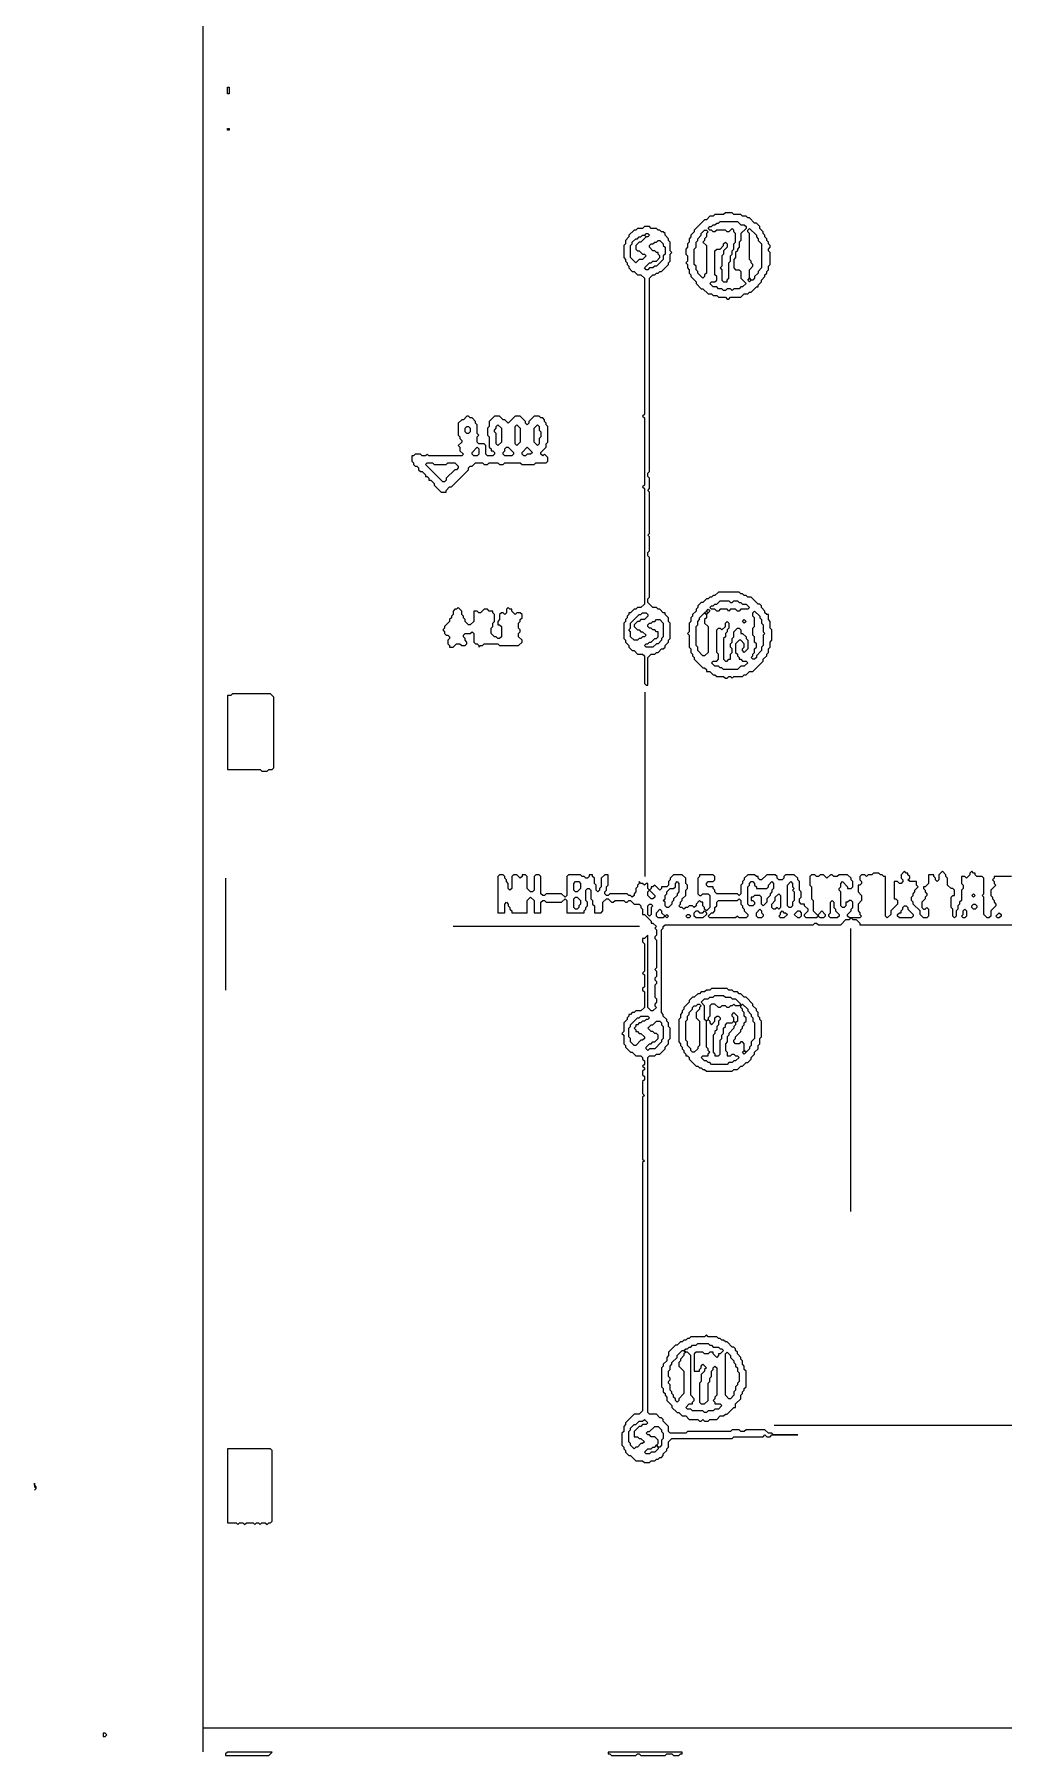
# Model space of a CAD drawing. Header units: millimetres. Extents: x 4 to 412, y 4 to 290.
# Drawn here: x 71.1 to 120.4, y 94.3 to 181.8 of the extents above; entities that cross this region are included whole.
import ezdxf

# ---------------------------------------------------------------- set-up
doc = ezdxf.new("R2010")
doc.units = ezdxf.units.MM
for name, color, linetype, lineweight in [('TRACE_CURVE', 6, 'Continuous', 0), ('TRACE_STRAIGHT', 5, 'Continuous', 0), ('TRACE_TEXT_SYMBOL', 6, 'Continuous', 0)]:
    doc.layers.add(name, color=color, linetype=linetype, lineweight=lineweight)

msp = doc.modelspace()

# ---------------------------------------------------------------- linework, layer by layer
at = {"layer": 'TRACE_CURVE', "color": 6}
for points in [[(102.112, 171.996), (102.024, 171.908), (101.761, 171.908), (101.674, 171.821), (101.586, 171.821), (101.323, 171.558), (101.323, 171.471), (101.148, 171.295), (101.148, 171.12), (101.061, 171.033), (101.061, 170.42), (101.148, 170.332), (101.148, 170.244), (101.236, 170.157), (101.236, 170.069), (101.323, 169.982), (101.323, 169.894), (101.499, 169.719), (101.586, 169.719), (101.761, 169.544), (101.937, 169.544), (102.112, 169.369), (102.112, 162.45), (102.024, 162.363), (102.112, 162.275), (102.112, 158.86), (102.024, 158.772), (102.112, 158.685), (102.112, 152.817), (101.937, 152.642), (101.761, 152.642), (101.674, 152.554), (101.586, 152.554), (101.411, 152.379), (101.323, 152.379), (101.323, 152.292), (101.236, 152.204), (101.236, 152.117), (101.148, 152.029), (101.148, 151.941), (101.061, 151.854), (101.061, 151.066), (101.148, 150.978), (101.148, 150.891), (101.323, 150.715), (101.323, 150.628), (101.499, 150.453), (101.586, 150.453), (101.761, 150.278), (102.024, 150.278), (102.112, 150.19), (102.112, 148.789), (102.199, 148.701), (102.287, 148.701), (102.287, 150.102), (102.462, 150.278), (102.637, 150.278), (102.725, 150.365), (102.812, 150.365), (102.987, 150.54), (103.075, 150.54), (103.163, 150.628), (103.163, 150.715), (103.338, 150.891)], [(103.338, 150.891), (103.338, 150.978), (103.425, 151.066), (103.425, 151.854), (103.338, 151.941), (103.338, 152.117), (103.163, 152.292), (103.163, 152.379), (103.075, 152.379), (102.9, 152.554), (102.812, 152.554), (102.725, 152.642), (102.55, 152.642), (102.287, 152.905), (102.287, 153.08), (102.374, 153.167), (102.374, 155.182), (102.287, 155.269), (102.287, 155.444), (102.374, 155.532), (102.374, 156.233), (102.287, 156.32), (102.374, 156.408), (102.374, 158.51), (102.287, 158.597), (102.374, 158.685), (102.374, 159.21), (102.287, 159.298), (102.287, 159.473), (102.374, 159.56), (102.374, 169.369), (102.55, 169.544), (102.637, 169.544), (102.725, 169.631), (102.812, 169.631), (102.9, 169.719), (102.987, 169.719), (103.338, 170.069), (103.338, 170.157), (103.425, 170.244), (103.425, 170.595), (103.513, 170.682), (103.425, 170.77), (103.425, 171.208), (103.338, 171.295), (103.338, 171.383), (103.163, 171.558), (103.163, 171.646), (103.075, 171.733), (102.987, 171.733), (102.9, 171.821), (102.812, 171.821), (102.725, 171.908), (102.462, 171.908), (102.374, 171.996), (102.112, 171.996)], [(95.368, 138.98), (95.368, 138.367), (95.281, 138.28), (95.193, 138.367), (95.193, 138.63), (95.106, 138.718), (95.106, 138.805), (95.018, 138.893), (95.018, 138.98), (94.931, 139.068), (94.755, 139.068), (94.668, 138.98), (94.668, 137.141), (95.018, 137.141), (95.018, 137.579), (95.106, 137.667), (95.193, 137.579), (95.193, 137.492), (95.281, 137.404), (95.281, 137.317), (95.368, 137.229), (95.368, 137.141), (96.157, 137.141), (96.157, 137.754), (96.332, 137.93), (96.507, 137.754), (96.507, 137.141), (96.857, 137.141), (96.857, 137.667), (96.945, 137.754), (97.032, 137.754), (97.12, 137.667), (97.908, 137.667), (98.083, 137.842), (98.171, 137.754), (98.171, 137.141), (99.047, 137.141), (99.047, 137.229), (99.134, 137.317), (99.134, 137.404), (99.222, 137.492), (99.222, 137.667), (99.134, 137.754), (99.134, 138.28), (99.222, 138.367), (99.309, 138.367), (99.397, 138.28), (99.397, 137.842), (99.484, 137.754), (99.484, 137.579), (99.572, 137.492), (99.572, 137.141), (99.922, 137.141), (100.01, 137.229), (100.01, 137.667), (100.185, 137.842), (100.273, 137.842), (100.448, 137.667), (100.535, 137.667), (100.623, 137.754), (101.061, 137.754), (101.148, 137.667), (101.236, 137.667), (101.323, 137.754)], [(101.849, 138.63), (101.761, 138.543), (101.761, 138.455), (101.674, 138.367), (101.674, 138.192), (101.586, 138.105), (101.586, 138.017), (101.499, 137.93), (101.411, 138.017), (101.323, 138.017), (101.236, 138.105), (100.36, 138.105), (100.273, 138.017), (100.185, 138.017), (100.097, 138.105), (100.097, 138.192), (100.185, 138.28), (100.185, 138.455), (100.273, 138.543), (100.273, 139.068), (100.097, 139.068), (99.922, 138.893), (99.922, 138.455), (99.835, 138.367), (99.835, 138.28), (99.747, 138.192), (99.66, 138.28), (99.66, 138.543), (99.572, 138.63), (99.572, 138.893), (99.484, 138.98), (99.484, 139.068), (99.309, 139.068), (99.309, 138.98), (99.222, 138.893), (99.134, 138.893), (99.047, 138.98), (98.959, 138.98), (98.871, 139.068), (98.258, 139.068), (98.171, 138.98), (98.171, 138.017), (98.083, 137.93), (97.908, 138.105), (97.12, 138.105), (97.032, 138.017), (96.945, 138.017), (96.857, 138.105), (96.857, 138.98), (96.77, 139.068), (96.594, 139.068), (96.507, 138.98), (96.507, 138.28), (96.419, 138.192), (96.332, 138.192), (96.157, 138.367), (96.157, 138.98), (96.069, 139.068), (95.894, 139.068), (95.894, 138.98), (95.806, 138.893), (95.631, 139.068), (95.456, 139.068), (95.368, 138.98)], [(105.702, 138.805), (105.702, 138.98), (105.615, 139.068), (104.914, 139.068), (104.914, 138.98), (104.826, 138.893), (104.826, 138.105), (104.914, 138.017), (105.002, 138.017), (105.089, 138.105), (105.352, 138.105), (105.439, 138.017), (105.439, 137.404), (105.264, 137.229), (105.177, 137.317), (105.177, 137.404), (105.089, 137.492), (105.089, 137.667), (105.002, 137.667), (104.914, 137.754), (104.739, 137.579), (104.739, 137.492), (104.651, 137.404), (104.564, 137.492), (104.389, 137.492), (104.301, 137.404), (104.213, 137.404), (104.126, 137.317), (104.038, 137.404), (103.951, 137.404), (103.863, 137.492), (103.951, 137.579), (103.951, 137.667), (104.038, 137.754), (104.038, 137.842), (104.213, 138.017), (104.213, 138.28), (104.301, 138.367), (104.301, 138.543), (104.213, 138.63), (104.213, 138.893), (104.038, 139.068), (103.6, 139.068), (103.425, 138.893), (103.425, 138.805), (103.338, 138.718), (103.338, 138.543), (103.25, 138.455), (102.987, 138.455), (102.987, 138.367), (102.9, 138.28), (102.637, 138.543), (102.55, 138.455), (102.462, 138.455), (102.462, 138.367), (102.374, 138.28), (102.287, 138.367), (102.287, 138.63), (102.199, 138.63), (102.112, 138.543), (102.024, 138.63), (101.937, 138.63), (101.849, 138.718), (101.849, 138.63)], [(110.957, 138.98), (110.869, 138.98), (110.782, 139.068), (110.606, 139.068), (110.519, 138.98), (110.519, 138.543), (110.606, 138.455), (110.606, 137.842), (110.694, 137.754), (110.694, 137.229), (110.957, 136.966), (110.869, 136.879), (110.344, 136.879), (110.256, 136.966), (110.256, 137.054), (110.431, 137.229), (110.431, 137.317), (110.256, 137.492), (110.256, 137.579), (110.081, 137.579), (109.993, 137.667), (109.993, 137.842), (110.081, 137.93), (110.081, 138.192), (109.993, 138.28), (109.993, 138.718), (109.906, 138.805), (109.906, 138.893), (109.731, 139.068), (109.293, 139.068), (109.205, 138.98), (109.205, 138.893), (109.118, 138.805), (108.942, 138.805), (108.855, 138.893), (108.855, 138.98), (108.767, 139.068), (108.329, 139.068), (108.067, 138.805), (107.979, 138.805), (107.892, 138.893), (107.892, 138.98), (107.804, 138.98), (107.716, 139.068), (107.366, 139.068), (107.191, 138.893), (107.191, 138.805), (107.103, 138.718), (107.103, 138.63), (107.016, 138.543), (107.016, 138.105), (106.928, 138.017), (106.841, 138.105), (105.79, 138.105), (105.702, 138.192), (105.702, 138.28), (105.615, 138.367), (105.615, 138.455), (105.352, 138.455), (105.264, 138.543), (105.264, 138.63), (105.352, 138.718), (105.615, 138.718), (105.702, 138.805)], [(114.372, 138.98), (114.284, 138.98), (114.197, 139.068), (114.109, 139.068), (114.022, 139.156), (113.759, 139.156), (113.671, 139.068), (113.496, 139.068), (113.409, 138.98), (113.321, 139.068), (113.146, 139.068), (113.058, 138.98), (113.058, 138.805), (113.146, 138.718), (113.146, 138.63), (113.058, 138.543), (112.971, 138.543), (112.971, 138.192), (113.146, 138.017), (113.146, 137.754), (112.971, 137.579), (112.971, 137.229), (113.058, 137.141), (113.058, 137.054), (113.146, 136.966), (113.058, 136.879), (112.533, 136.879), (112.445, 136.966), (112.445, 137.054), (112.621, 137.229), (112.621, 137.317), (112.708, 137.404), (112.708, 137.667), (112.621, 137.754), (112.533, 137.754), (112.445, 137.667), (112.358, 137.667), (112.358, 137.492), (112.27, 137.404), (112.183, 137.404), (112.095, 137.492), (112.095, 138.192), (112.008, 138.28), (112.008, 138.367), (112.095, 138.455), (112.095, 138.63), (112.183, 138.718), (112.445, 138.455), (112.445, 138.367), (112.621, 138.367), (112.708, 138.455), (112.708, 138.718), (112.621, 138.805), (112.621, 138.893), (112.445, 139.068), (112.008, 139.068), (111.92, 138.98), (111.745, 138.98), (111.657, 139.068), (111.57, 139.068), (111.395, 138.893), (111.219, 139.068), (111.044, 139.068), (110.957, 138.98)], [(117.087, 138.805), (116.999, 138.718), (116.912, 138.805), (116.912, 138.893), (116.824, 138.98), (116.824, 139.068), (116.561, 139.068), (116.561, 138.63), (116.386, 138.455), (116.299, 138.455), (116.299, 138.367), (116.386, 138.28), (116.386, 138.192), (116.474, 138.105), (116.474, 138.017), (116.386, 137.93), (116.386, 137.842), (116.211, 137.667), (116.211, 137.404), (116.299, 137.317), (116.386, 137.317), (116.474, 137.404), (116.561, 137.317), (116.561, 136.966), (116.474, 136.879), (116.299, 136.879), (116.124, 137.054), (116.124, 137.229), (115.773, 137.579), (115.773, 137.667), (115.686, 137.754), (115.686, 137.93), (115.773, 138.017), (115.773, 138.105), (115.861, 138.192), (115.861, 138.28), (116.036, 138.455), (115.948, 138.543), (115.948, 138.718), (115.598, 138.718), (115.511, 138.805), (115.598, 138.893), (115.598, 138.98), (115.511, 139.068), (115.511, 139.156), (115.423, 139.156), (115.335, 139.243), (115.16, 139.068), (115.16, 138.893), (115.248, 138.805), (115.248, 138.718), (115.16, 138.63), (115.073, 138.63), (114.985, 138.718), (114.81, 138.718), (114.81, 137.842), (114.898, 137.842), (114.985, 137.754), (114.985, 137.579), (114.635, 137.229), (114.635, 137.054), (114.46, 136.879), (114.372, 136.966), (114.372, 138.98)], [(120.765, 138.98), (119.889, 138.98), (119.889, 138.893), (119.802, 138.805), (119.889, 138.718), (119.889, 138.63), (119.977, 138.543), (119.714, 138.28), (119.714, 138.017), (119.802, 137.93), (119.802, 137.842), (119.889, 137.754), (119.889, 137.667), (119.977, 137.579), (119.977, 137.492), (119.714, 137.229), (119.714, 136.966), (119.627, 136.879), (119.539, 136.879), (119.364, 137.054), (119.364, 137.93), (119.276, 138.017), (119.364, 138.105), (119.364, 138.893), (119.276, 138.98), (119.013, 138.98), (118.926, 139.068), (118.926, 139.156), (118.838, 139.156), (118.751, 139.243), (118.663, 139.156), (118.663, 139.068), (118.488, 138.893), (118.4, 138.98), (118.225, 138.98), (118.225, 138.63), (118.313, 138.543), (118.313, 138.367), (118.225, 138.28), (118.225, 137.754), (118.138, 137.667), (118.138, 137.579), (118.05, 137.492), (118.05, 137.317), (117.963, 137.229), (117.963, 136.966), (117.875, 136.879), (117.787, 136.966), (117.787, 137.317), (117.7, 137.404), (117.7, 137.93), (117.787, 138.017), (117.875, 138.017), (117.875, 138.28), (117.787, 138.367), (117.7, 138.367), (117.525, 138.543), (117.525, 138.893), (117.437, 138.98), (117.437, 139.068), (117.262, 139.243), (117.087, 139.068), (117.087, 138.805)], [(101.323, 137.754), (101.411, 137.754), (101.586, 137.579), (101.849, 137.579), (101.937, 137.492), (101.937, 137.404), (102.024, 137.317), (102.024, 137.054), (102.112, 137.054), (102.462, 136.704), (102.462, 136.616), (102.55, 136.616), (102.725, 136.441), (102.637, 136.353), (102.725, 136.266), (102.725, 136.003), (102.637, 135.915), (102.637, 135.828), (102.725, 135.74), (102.725, 134.339), (102.637, 134.251), (102.725, 134.164), (102.725, 133.901), (102.637, 133.814), (102.637, 133.726), (102.725, 133.638), (102.725, 133.551), (102.637, 133.463), (102.637, 132.85), (102.725, 132.763), (102.725, 132.588), (102.637, 132.5), (102.637, 132.412), (102.725, 132.325), (102.55, 132.15), (102.462, 132.15), (102.287, 132.325), (102.287, 136.003), (102.112, 135.828), (102.024, 135.828), (102.024, 135.653), (102.112, 135.565), (102.112, 134.164), (102.024, 134.076), (102.112, 133.989), (102.112, 133.376), (102.024, 133.288), (102.024, 133.201), (102.112, 133.113), (102.112, 132.325), (101.937, 132.15), (101.674, 132.15), (101.586, 132.062), (101.499, 132.062), (101.411, 131.974), (101.323, 131.974), (101.323, 131.887), (101.236, 131.799), (101.236, 131.712), (101.061, 131.537), (101.061, 131.099), (100.973, 131.011), (101.061, 130.924), (101.061, 130.486)], [(108.592, 110.606), (109.906, 110.606), (108.68, 110.606), (108.592, 110.694), (108.417, 110.694), (108.242, 110.869), (107.279, 110.869), (107.191, 110.782), (107.016, 110.782), (106.928, 110.869), (106.578, 110.869), (106.49, 110.782), (104.301, 110.782), (104.213, 110.694), (103.425, 110.694), (103.338, 110.782), (103.338, 111.044), (103.075, 111.307), (103.075, 111.395), (102.987, 111.482), (102.9, 111.482), (102.725, 111.657), (102.374, 111.657), (102.287, 111.745), (102.287, 129.785), (102.374, 129.873), (102.637, 129.873), (102.725, 129.96), (102.9, 129.96), (103.163, 130.223), (103.163, 130.311), (103.338, 130.486), (103.338, 130.661), (103.425, 130.748), (103.425, 131.274), (103.338, 131.361), (103.338, 131.537), (103.25, 131.624), (103.25, 131.712), (103.075, 131.887), (103.075, 131.974), (102.987, 132.062), (102.987, 136.266), (103.075, 136.353), (103.075, 136.441), (103.163, 136.528), (110.694, 136.528), (110.782, 136.616), (110.869, 136.616), (110.957, 136.528), (112.095, 136.528), (112.358, 136.791), (112.533, 136.791), (112.621, 136.879), (112.708, 136.791), (112.883, 136.791), (113.058, 136.616), (113.058, 136.528), (122.867, 136.528)], [(101.061, 130.486), (101.148, 130.398), (101.148, 130.311), (101.411, 130.048), (101.499, 130.048), (101.674, 129.873), (101.937, 129.873), (102.024, 129.785), (102.024, 129.698), (102.112, 129.61), (102.112, 129.435), (102.024, 129.347), (102.112, 129.26), (102.112, 129.172), (102.024, 129.085), (102.024, 128.909), (102.112, 128.822), (102.112, 128.647), (102.024, 128.559), (102.024, 127.946), (102.112, 127.859), (102.024, 127.771), (102.024, 124.618), (102.112, 124.531), (102.024, 124.443), (102.024, 111.832), (101.849, 111.657), (101.586, 111.657), (101.148, 111.219), (101.148, 111.132), (101.061, 111.044), (101.061, 110.782), (100.973, 110.694), (100.973, 110.081), (101.061, 109.993), (101.061, 109.906), (101.148, 109.818), (101.148, 109.731), (101.323, 109.555), (101.411, 109.555), (101.674, 109.293), (102.024, 109.293), (102.112, 109.205), (102.374, 109.205), (102.462, 109.293), (102.637, 109.293), (102.725, 109.38), (102.812, 109.38), (102.9, 109.468), (102.987, 109.468), (103.075, 109.555), (103.075, 109.643), (103.25, 109.818), (103.25, 109.906), (103.338, 109.993), (103.338, 110.256), (103.513, 110.431), (106.578, 110.431), (106.666, 110.519), (108.154, 110.519), (108.242, 110.606), (108.329, 110.519), (108.505, 110.519), (108.592, 110.606)]]:
    msp.add_lwpolyline(points, dxfattribs=at)
for points in [[(101.937, 171.471), (102.024, 171.558), (102.112, 171.558), (102.199, 171.471), (101.937, 171.208), (101.849, 171.208), (101.674, 171.033), (101.674, 170.857), (101.761, 170.77), (101.849, 170.77), (102.024, 170.595), (102.112, 170.595), (102.199, 170.507), (102.024, 170.332), (101.849, 170.332), (101.674, 170.157), (101.411, 170.42), (101.411, 171.033), (101.499, 171.12), (101.499, 171.208), (101.674, 171.383), (101.761, 171.383), (101.849, 171.471)], [(102.112, 171.558), (102.199, 171.646), (102.287, 171.646), (102.374, 171.558), (102.287, 171.471), (102.199, 171.471)], [(102.725, 171.208), (102.812, 171.295), (102.9, 171.295), (103.075, 171.12), (103.075, 171.033), (103.163, 170.945), (103.163, 170.595), (103.075, 170.507), (103.075, 170.332), (102.725, 169.982), (102.637, 169.982), (102.55, 169.894), (102.374, 169.894), (102.287, 169.807), (102.199, 169.807), (102.112, 169.894), (102.374, 170.157), (102.462, 170.157), (102.55, 170.244), (102.725, 170.244), (102.9, 170.42), (102.9, 170.507), (102.812, 170.595), (102.812, 170.682), (102.725, 170.682), (102.637, 170.77), (102.55, 170.77), (102.374, 170.945), (102.374, 171.033), (102.462, 171.12), (102.55, 171.12), (102.637, 171.208)], [(101.937, 152.292), (102.024, 152.379), (102.199, 152.379), (102.287, 152.292), (102.287, 152.204), (102.112, 152.029), (101.937, 152.029), (101.849, 151.941), (101.761, 151.941), (101.586, 151.766), (101.586, 151.679), (101.761, 151.504), (101.849, 151.504), (101.937, 151.416), (102.024, 151.416), (102.199, 151.241), (102.112, 151.153), (102.024, 151.153), (101.937, 151.066), (101.849, 151.066), (101.761, 150.978), (101.586, 150.978), (101.411, 151.153), (101.411, 151.416), (101.323, 151.504), (101.411, 151.591), (101.411, 151.854), (101.849, 152.292)], [(102.637, 151.941), (102.725, 152.029), (102.9, 152.029), (103.075, 151.854), (103.075, 151.153), (102.987, 151.066), (102.987, 150.978), (102.812, 150.803), (102.725, 150.803), (102.55, 150.628), (102.199, 150.628), (102.112, 150.715), (102.199, 150.803), (102.287, 150.803), (102.374, 150.891), (102.462, 150.891), (102.637, 151.066), (102.725, 151.066), (102.812, 151.153), (102.812, 151.416), (102.725, 151.416), (102.637, 151.504), (102.55, 151.504), (102.462, 151.591), (102.374, 151.591), (102.287, 151.679), (102.287, 151.766), (102.374, 151.854), (102.462, 151.854), (102.55, 151.941)], [(98.521, 138.63), (98.609, 138.718), (98.784, 138.718), (98.871, 138.63), (98.871, 138.367), (98.696, 138.192), (98.609, 138.192), (98.521, 138.28)], [(102.287, 138.192), (102.374, 138.28), (102.637, 138.017), (102.637, 137.93), (102.55, 137.842), (102.462, 137.842), (102.287, 138.017)], [(103.688, 138.63), (103.776, 138.718), (103.863, 138.63), (103.863, 138.192), (103.776, 138.105), (103.776, 138.017), (103.6, 137.842), (103.6, 137.754), (103.513, 137.667), (103.513, 137.579), (103.338, 137.404), (103.25, 137.404), (103.163, 137.492), (103.163, 137.667), (103.075, 137.754), (103.163, 137.842), (103.163, 138.017), (103.25, 138.105), (103.25, 138.192), (103.425, 138.367), (103.6, 138.367), (103.688, 138.455)], [(107.454, 138.63), (107.541, 138.718), (107.629, 138.718), (107.716, 138.63), (107.716, 138.543), (107.804, 138.455), (107.804, 138.367), (108.329, 138.367), (108.417, 138.455), (108.417, 138.543), (108.592, 138.718), (108.68, 138.63), (108.68, 138.367), (108.592, 138.28), (108.592, 138.192), (108.505, 138.105), (108.505, 138.017), (108.329, 137.842), (108.329, 137.667), (108.154, 137.492), (108.067, 137.579), (108.067, 137.93), (107.979, 138.017), (107.716, 138.017), (107.629, 137.93), (107.541, 137.93), (107.541, 137.754), (107.629, 137.754), (107.716, 137.667), (107.716, 137.579), (107.629, 137.492), (107.454, 137.492), (107.366, 137.579), (107.366, 138.455), (107.454, 138.543)], [(109.555, 138.718), (109.643, 138.63), (109.643, 138.455), (109.731, 138.367), (109.643, 138.28), (109.731, 138.192), (109.731, 137.754), (109.643, 137.667), (109.643, 137.492), (109.555, 137.404), (109.468, 137.404), (109.38, 137.492), (109.38, 138.543)], [(98.521, 137.842), (98.609, 137.93), (98.696, 137.93), (98.871, 137.754), (98.871, 137.579), (98.784, 137.492), (98.784, 137.404), (98.696, 137.317), (98.609, 137.317), (98.521, 137.404)], [(102.287, 137.492), (102.374, 137.579), (102.462, 137.579), (102.55, 137.492), (102.462, 137.404), (102.462, 137.054), (102.374, 136.966), (102.287, 137.054)], [(102.9, 137.317), (102.987, 137.229), (102.987, 137.141), (103.163, 136.966), (103.075, 136.879), (102.812, 136.879), (102.725, 136.966), (102.725, 137.141)], [(106.841, 137.754), (106.928, 137.842), (107.016, 137.754), (107.016, 137.579), (107.103, 137.492), (107.103, 137.404), (107.191, 137.317), (107.191, 137.229), (107.366, 137.054), (107.366, 136.966), (107.279, 136.879), (106.928, 136.879), (106.841, 136.966), (106.753, 136.879), (105.439, 136.879), (105.352, 136.966), (105.527, 137.141), (105.615, 137.141), (105.702, 137.229), (105.702, 137.404), (105.79, 137.492), (105.79, 137.667), (105.877, 137.754)], [(107.979, 137.317), (108.067, 137.229), (108.067, 137.141), (108.154, 137.054), (108.154, 136.966), (108.067, 136.879), (107.892, 136.879), (107.804, 136.966), (107.804, 137.141)], [(108.942, 138.105), (109.03, 138.017), (109.03, 137.404), (108.942, 137.317), (108.855, 137.404), (108.767, 137.317), (108.68, 137.317), (108.592, 137.404), (108.592, 137.579), (108.767, 137.754), (108.767, 137.93)], [(111.57, 137.667), (111.657, 137.754), (111.745, 137.667), (111.745, 137.404), (111.832, 137.317), (111.832, 137.229), (112.008, 137.054), (112.008, 136.966), (111.92, 136.879), (111.57, 136.879), (111.482, 136.966), (111.482, 137.054), (111.57, 137.141)], [(115.248, 137.404), (115.335, 137.492), (115.423, 137.492), (115.511, 137.404), (115.511, 137.317), (115.773, 137.054), (115.773, 136.966), (115.686, 136.879), (115.073, 136.879), (114.985, 136.966), (114.985, 137.054), (115.073, 137.141), (115.16, 137.141), (115.16, 137.229), (115.248, 137.317)], [(118.313, 137.229), (118.4, 137.317), (118.488, 137.229), (118.488, 136.966), (118.4, 136.879), (118.313, 136.879), (118.225, 136.966), (118.313, 137.054)], [(118.751, 138.017), (118.838, 138.105), (118.926, 138.017), (118.838, 137.93)], [(118.751, 137.492), (118.838, 137.579), (118.926, 137.579), (119.013, 137.492), (119.013, 137.404), (118.926, 137.317), (118.838, 137.317), (118.751, 137.404)], [(103.163, 136.966), (103.25, 137.054), (103.338, 136.966), (103.25, 136.879)], [(104.213, 136.966), (104.301, 137.054), (104.389, 137.054), (104.476, 136.966), (104.389, 136.879), (104.301, 136.879)], [(104.651, 137.141), (104.739, 137.229), (104.826, 137.229), (104.914, 137.141), (105.089, 137.141), (105.177, 137.229), (105.264, 137.141), (105.264, 137.054), (105.089, 136.879), (104.739, 136.879), (104.651, 136.966)], [(109.03, 137.141), (109.118, 137.229), (109.205, 137.141), (109.293, 137.141), (109.38, 137.054), (109.205, 136.879), (109.03, 136.879), (108.942, 136.966), (109.03, 137.054)], [(109.906, 137.229), (109.993, 137.229), (110.081, 137.141), (110.081, 136.966), (109.993, 136.879), (109.906, 136.879), (109.731, 137.054)], [(111.132, 137.229), (111.307, 137.054), (111.307, 136.966), (111.219, 136.879), (111.044, 136.879), (110.957, 136.966), (110.957, 137.054)], [(120.152, 137.141), (120.24, 137.054), (120.24, 136.966), (120.152, 136.879), (120.064, 136.879), (119.977, 136.966)], [(101.849, 131.799), (101.937, 131.887), (102.287, 131.887), (102.374, 131.799), (102.287, 131.712), (102.199, 131.712), (102.112, 131.624), (102.024, 131.624), (101.937, 131.537), (101.849, 131.537), (101.761, 131.449), (101.674, 131.449), (101.674, 131.361), (101.586, 131.274), (101.674, 131.186), (101.674, 131.099), (101.761, 131.099), (101.849, 131.011), (101.937, 131.011), (102.112, 130.836), (102.112, 130.748), (102.024, 130.661), (101.937, 130.661), (101.674, 130.398), (101.586, 130.398), (101.411, 130.573), (101.411, 130.748), (101.323, 130.836), (101.323, 131.274), (101.411, 131.361), (101.411, 131.449), (101.761, 131.799)], [(102.725, 131.624), (102.9, 131.624), (102.987, 131.537), (102.987, 131.449), (103.075, 131.361), (103.075, 130.748), (102.987, 130.661), (102.987, 130.573), (102.637, 130.223), (102.374, 130.223), (102.287, 130.135), (102.199, 130.223), (102.199, 130.311), (102.374, 130.486), (102.462, 130.486), (102.55, 130.573), (102.637, 130.573), (102.812, 130.748), (102.812, 130.924), (102.725, 131.011), (102.637, 131.011), (102.55, 131.099), (102.462, 131.099), (102.287, 131.274), (102.462, 131.449), (102.55, 131.449)], [(102.024, 111.307), (102.112, 111.395), (102.287, 111.219), (102.199, 111.132), (102.024, 111.132), (101.937, 111.044), (101.849, 111.044), (101.586, 110.782), (101.586, 110.519), (101.761, 110.519), (101.849, 110.431), (101.937, 110.431), (102.112, 110.256), (102.024, 110.168), (101.937, 110.168), (101.761, 109.993), (101.674, 109.993), (101.586, 109.906), (101.411, 110.081), (101.411, 110.168), (101.323, 110.256), (101.323, 110.782), (101.411, 110.869), (101.411, 110.957), (101.586, 111.132), (101.674, 111.132), (101.849, 111.307)], [(102.637, 111.044), (102.812, 111.044), (102.987, 110.869), (102.987, 110.782), (103.075, 110.694), (103.075, 110.431), (102.987, 110.344), (102.987, 110.081), (102.9, 109.993), (102.812, 109.993), (102.725, 110.081), (102.812, 110.168), (102.812, 110.344), (102.637, 110.519), (102.462, 110.519), (102.374, 110.606), (102.287, 110.606), (102.199, 110.694), (102.287, 110.782), (102.374, 110.782)], [(102.637, 109.993), (102.725, 110.081), (102.812, 109.993), (102.812, 109.906), (102.637, 109.731), (102.462, 109.731), (102.374, 109.643), (102.199, 109.643), (102.112, 109.731), (102.287, 109.906), (102.462, 109.906), (102.55, 109.993)]]:
    msp.add_lwpolyline(points, close=True, dxfattribs=at)
at = {"layer": 'TRACE_STRAIGHT', "color": 5}
for p, q in [((79.674, 185.562), (79.674, 94.502)), ((102.128, 148.352), (102.128, 138.985)), ((80.831, 138.893), (80.831, 133.201)), ((92.391, 136.464), (101.86, 136.464)), ((112.591, 136.331), (112.591, 121.964)), ((108.71, 111.11), (135.574, 111.11)), ((79.674, 95.724), (149.037, 95.724))]:
    msp.add_line(p, q, dxfattribs=at)
at = {"layer": 'TRACE_TEXT_SYMBOL', "color": 6}
for points in [[(80.919, 179.089), (81.006, 179.089), (81.006, 178.739), (80.919, 178.739)], [(80.919, 176.988), (81.006, 176.988), (81.006, 176.9), (80.919, 176.9)], [(105.177, 171.821), (105.264, 171.821), (105.352, 171.733), (105.264, 171.646), (105.264, 171.471), (105.177, 171.383), (105.177, 171.295), (105.089, 171.208), (105.264, 171.033), (105.264, 169.631), (105.177, 169.544), (105.177, 169.456), (105.089, 169.369), (104.826, 169.631), (104.826, 169.719), (104.739, 169.807), (104.739, 169.982), (104.651, 170.069), (104.651, 170.857), (104.739, 170.945), (104.739, 171.208), (104.826, 171.295), (104.826, 171.383), (105.002, 171.558), (105.002, 171.646)], [(107.366, 171.821), (107.454, 171.908), (107.804, 171.558), (107.804, 171.471), (107.892, 171.383), (107.892, 171.295), (108.067, 171.12), (108.067, 169.894), (107.892, 169.719), (107.892, 169.631), (107.716, 169.456), (107.716, 169.369), (107.629, 169.281), (107.541, 169.281), (107.454, 169.369), (107.454, 169.807), (107.629, 169.982), (107.629, 170.069), (107.541, 170.157), (107.541, 170.244), (107.454, 170.332), (107.454, 171.646), (107.366, 171.733)], [(107.366, 169.281), (107.454, 169.369), (107.541, 169.281), (107.454, 169.194)], [(93.004, 161.75), (93.092, 161.837), (93.179, 161.837), (93.267, 161.75), (93.267, 161.575), (93.179, 161.487), (93.092, 161.487), (93.004, 161.575)], [(94.58, 161.837), (94.668, 161.925), (94.843, 161.75), (94.843, 161.049), (94.668, 160.874), (94.58, 160.962), (94.58, 161.487), (94.493, 161.575), (94.493, 161.662), (94.58, 161.75)], [(95.544, 161.837), (95.631, 161.925), (95.806, 161.75), (95.806, 161.049), (95.631, 160.874), (95.544, 160.962)], [(96.682, 161.925), (96.77, 161.837), (96.77, 161.662), (96.857, 161.575), (96.857, 161.312), (96.77, 161.224), (96.77, 160.962), (96.682, 160.874), (96.507, 161.049), (96.507, 161.75)], [(93.617, 160.786), (93.705, 160.699), (93.705, 160.436), (93.617, 160.349), (93.442, 160.349), (93.354, 160.436), (93.354, 160.524)], [(95.018, 160.699), (95.106, 160.786), (95.193, 160.786), (95.456, 160.524), (95.456, 160.436), (95.368, 160.349), (95.018, 160.349), (94.931, 160.436), (94.931, 160.524), (95.018, 160.611)], [(96.157, 160.786), (96.419, 160.524), (96.332, 160.436), (96.157, 160.436), (96.069, 160.349), (95.981, 160.349), (95.894, 160.436), (95.894, 160.524)], [(90.99, 159.911), (91.077, 159.998), (91.34, 159.998), (91.428, 159.911), (92.041, 159.911), (92.128, 159.998), (92.478, 159.998), (92.654, 159.823), (92.654, 159.736), (92.566, 159.648), (92.478, 159.648), (92.041, 159.21), (92.041, 159.123), (91.953, 159.035), (91.865, 159.035)], [(105.177, 152.379), (105.264, 152.292), (105.264, 152.117), (105.177, 152.029), (105.177, 151.854), (105.352, 151.679), (105.352, 150.365), (105.177, 150.19), (105.089, 150.19), (104.826, 150.453), (104.826, 150.628), (104.739, 150.715), (104.739, 151.679), (104.826, 151.766), (104.826, 151.941), (104.914, 152.029), (104.914, 152.117)], [(105.177, 152.379), (105.264, 152.467), (105.352, 152.379), (105.264, 152.292)], [(105.264, 152.467), (105.352, 152.554), (105.439, 152.467), (105.352, 152.379)], [(105.965, 152.992), (106.403, 152.992), (106.49, 152.905), (106.578, 152.905), (106.666, 152.992), (106.841, 152.992), (106.928, 152.905), (107.016, 152.905), (107.103, 152.817), (107.279, 152.817), (107.454, 152.642), (107.366, 152.554), (107.016, 152.554), (106.928, 152.467), (106.841, 152.467), (106.753, 152.554), (106.49, 152.554), (106.403, 152.467), (106.315, 152.554), (105.965, 152.554), (105.877, 152.467), (105.79, 152.467), (105.702, 152.554), (105.527, 152.554), (105.439, 152.642), (105.527, 152.73), (105.615, 152.73), (105.702, 152.817), (105.79, 152.817)], [(107.629, 152.379), (107.716, 152.467), (107.979, 152.204), (107.979, 152.117), (108.067, 152.029), (108.067, 151.854), (108.154, 151.766), (108.154, 151.416), (108.242, 151.328), (108.154, 151.241), (108.154, 150.715), (108.067, 150.628), (108.067, 150.453), (107.804, 150.19), (107.804, 150.102), (107.716, 150.015), (107.629, 150.015), (107.541, 150.102), (107.629, 150.19), (107.629, 150.278), (107.716, 150.365), (107.716, 150.54), (107.804, 150.628), (107.804, 150.803), (107.716, 150.891), (107.716, 151.153), (107.629, 151.241), (107.629, 151.591), (107.716, 151.679), (107.716, 152.117), (107.629, 152.204)], [(107.103, 151.941), (107.191, 152.029), (107.279, 151.941), (107.191, 151.854)], [(81.181, 148.263), (81.094, 148.176), (80.919, 148.176), (80.919, 144.41), (82.583, 144.41), (82.67, 144.322), (82.933, 144.322), (83.02, 144.41), (83.196, 144.41), (83.283, 144.498), (83.283, 148.088), (83.108, 148.263)], [(105.615, 132.85), (105.702, 132.938), (106.14, 132.938), (106.228, 132.85), (106.49, 132.85), (106.578, 132.763), (106.753, 132.763), (107.016, 132.5), (106.928, 132.412), (106.753, 132.412), (106.666, 132.5), (106.578, 132.412), (106.49, 132.412), (106.403, 132.325), (106.315, 132.325), (106.228, 132.412), (106.052, 132.412), (105.965, 132.325), (105.877, 132.325), (105.702, 132.5), (105.527, 132.5), (105.439, 132.412), (105.439, 131.887), (105.352, 131.799), (105.352, 131.712), (105.264, 131.624), (105.177, 131.712), (105.177, 132.412), (105.002, 132.588), (105.177, 132.763), (105.352, 132.763), (105.439, 132.85)], [(104.739, 132.412), (104.826, 132.5), (104.914, 132.5), (105.002, 132.412), (104.914, 132.325), (104.914, 132.237), (104.739, 132.062), (104.739, 131.799), (104.914, 131.624), (104.914, 130.398), (104.826, 130.311), (104.826, 130.223), (104.651, 130.048), (104.564, 130.048), (104.476, 130.135), (104.476, 130.223), (104.301, 130.398), (104.301, 130.573), (104.213, 130.661), (104.213, 131.624), (104.301, 131.712), (104.301, 131.887), (104.389, 131.974), (104.389, 132.062), (104.564, 132.237), (104.564, 132.325), (104.651, 132.412)], [(106.578, 131.974), (106.666, 132.062), (106.841, 131.887), (106.841, 131.624), (106.753, 131.537), (106.666, 131.624), (106.666, 131.799), (106.578, 131.887)], [(107.016, 132.412), (107.103, 132.5), (107.366, 132.237), (107.366, 132.15), (107.541, 131.974), (107.541, 131.887), (107.629, 131.799), (107.629, 131.624), (107.716, 131.537), (107.716, 130.748), (107.541, 130.573), (107.541, 130.398), (107.454, 130.311), (107.454, 130.223), (107.279, 130.048), (107.191, 130.135), (107.191, 130.486), (107.103, 130.573), (107.016, 130.573), (106.928, 130.486), (106.753, 130.486), (106.666, 130.573), (106.666, 130.661), (106.753, 130.748), (106.753, 130.836), (107.016, 131.099), (107.016, 131.186), (107.103, 131.274), (107.103, 131.361), (107.191, 131.449), (107.191, 131.537), (107.279, 131.624), (107.279, 131.799), (107.191, 131.887), (107.191, 132.062), (107.103, 132.15), (107.103, 132.237), (107.016, 132.325)], [(107.103, 130.048), (107.191, 130.135), (107.279, 130.048), (107.191, 129.96)], [(104.038, 114.898), (104.126, 114.898), (104.213, 114.81), (104.126, 114.722), (104.126, 114.635), (103.951, 114.46), (103.951, 114.372), (103.863, 114.284), (103.863, 114.109), (104.126, 113.847), (104.126, 112.708), (103.863, 112.445), (103.863, 112.358), (103.776, 112.27), (103.688, 112.358), (103.688, 112.445), (103.6, 112.533), (103.6, 112.621), (103.513, 112.708), (103.513, 112.796), (103.425, 112.883), (103.425, 113.146), (103.338, 113.234), (103.338, 113.321), (103.425, 113.409), (103.425, 113.496), (103.338, 113.584), (103.338, 113.847), (103.425, 113.934), (103.425, 114.109), (103.513, 114.197), (103.513, 114.284), (103.776, 114.547), (103.776, 114.635)], [(106.228, 114.722), (106.315, 114.81), (106.49, 114.635), (106.49, 114.547), (106.666, 114.372), (106.666, 114.284), (106.753, 114.197), (106.753, 114.109), (106.841, 114.022), (106.841, 113.847), (106.928, 113.759), (106.928, 113.321), (106.841, 113.234), (106.841, 113.146), (106.753, 113.058), (106.753, 112.883), (106.666, 112.796), (106.666, 112.621), (106.49, 112.445), (106.403, 112.445), (106.228, 112.621)], [(80.919, 109.906), (80.919, 106.14), (81.357, 106.14), (81.444, 106.052), (81.532, 106.14), (81.707, 106.14), (81.794, 106.052), (81.882, 106.14), (82.232, 106.14), (82.32, 106.052), (82.407, 106.14), (82.495, 106.14), (82.583, 106.052), (82.67, 106.14), (82.845, 106.14), (82.933, 106.052), (83.02, 106.14), (83.108, 106.14), (83.196, 106.228), (83.196, 109.818), (83.108, 109.906)], [(71.11, 108.154), (71.11, 107.979), (71.198, 107.892), (71.11, 107.804), (71.198, 107.892), (71.198, 107.979), (71.11, 108.067)], [(74.613, 95.456), (74.613, 95.281), (74.701, 95.281), (74.788, 95.368), (74.701, 95.456)], [(80.919, 94.493), (80.831, 94.405), (80.831, 94.318), (83.02, 94.318), (83.196, 94.493)], [(100.273, 94.493), (100.273, 94.405), (100.36, 94.405), (100.448, 94.318), (101.674, 94.318), (101.761, 94.405), (101.849, 94.405), (101.937, 94.318), (103.163, 94.318), (103.25, 94.405), (103.513, 94.405), (103.6, 94.318), (103.863, 94.318), (103.951, 94.405), (104.038, 94.405), (104.038, 94.493)]]:
    msp.add_lwpolyline(points, close=True, dxfattribs=at)
for points in [[(106.228, 172.697), (106.14, 172.609), (105.702, 172.609), (105.615, 172.521), (105.439, 172.521), (105.264, 172.346), (105.177, 172.346), (104.651, 171.821), (104.651, 171.733), (104.476, 171.558), (104.476, 171.471), (104.389, 171.383), (104.389, 171.208), (104.301, 171.12), (104.301, 170.945), (104.213, 170.857), (104.213, 170.595), (104.301, 170.507), (104.301, 170.244), (104.213, 170.157), (104.301, 170.069), (104.301, 169.894), (104.389, 169.807), (104.389, 169.631), (104.476, 169.544), (104.476, 169.456), (104.739, 169.194), (104.739, 169.106), (105.002, 168.843), (105.089, 168.843), (105.352, 168.581), (105.527, 168.581), (105.615, 168.493), (105.79, 168.493), (105.877, 168.405), (106.228, 168.405), (106.315, 168.318), (106.403, 168.318), (106.49, 168.405), (107.016, 168.405), (107.191, 168.581), (107.366, 168.581), (107.454, 168.668), (107.541, 168.668), (107.804, 168.931), (107.892, 168.931), (107.892, 169.018), (108.067, 169.194), (108.067, 169.281), (108.242, 169.456), (108.242, 169.544), (108.329, 169.631), (108.329, 169.719), (108.417, 169.807), (108.417, 169.982), (108.505, 170.069), (108.505, 170.682), (108.417, 170.77), (108.417, 170.857), (108.505, 170.945), (108.505, 171.033), (108.417, 171.12), (108.417, 171.208), (108.329, 171.295)], [(108.329, 171.295), (108.329, 171.383), (108.242, 171.471), (108.242, 171.558), (108.154, 171.646), (108.154, 171.733), (107.979, 171.908), (107.979, 171.996), (107.804, 172.171), (107.716, 172.171), (107.454, 172.434), (107.366, 172.434), (107.279, 172.521), (107.103, 172.521), (107.016, 172.609), (106.666, 172.609), (106.578, 172.697), (106.228, 172.697)], [(106.578, 170.595), (106.578, 170.77), (106.666, 170.857), (106.666, 171.12), (106.753, 171.208), (106.753, 171.646), (106.666, 171.733), (106.666, 171.821), (106.578, 171.908), (106.403, 171.733), (106.315, 171.733), (106.228, 171.821), (105.79, 171.821), (105.702, 171.733), (105.615, 171.733), (105.527, 171.821), (105.439, 171.821), (105.352, 171.908), (105.439, 171.996), (105.527, 171.996), (105.615, 172.084), (105.702, 172.084), (105.79, 172.171), (105.877, 172.171)], [(105.877, 172.171), (105.965, 172.259), (106.841, 172.259), (107.016, 172.084), (107.191, 172.084), (107.279, 171.996), (107.279, 171.908), (107.016, 171.646), (107.016, 171.295), (106.928, 171.208), (106.928, 170.945), (106.841, 170.857), (106.841, 170.77), (106.753, 170.682), (106.753, 170.42), (106.666, 170.332), (106.666, 169.894), (106.753, 169.807), (106.928, 169.807), (107.016, 169.719), (107.016, 169.369), (107.279, 169.106), (107.103, 168.931), (107.016, 168.931), (106.928, 168.843), (106.666, 168.843), (106.578, 168.756), (106.49, 168.843), (106.315, 168.843), (106.228, 168.756), (106.14, 168.756), (106.052, 168.843), (105.877, 168.843), (105.79, 168.931), (105.615, 168.931), (105.439, 169.106), (105.527, 169.194), (105.702, 169.194), (105.79, 169.281), (105.79, 169.456), (105.702, 169.544), (105.702, 170.77), (105.79, 170.857), (105.965, 170.857), (106.14, 171.033), (106.14, 171.12), (106.228, 171.208), (106.315, 171.12), (106.315, 170.945), (106.14, 170.77), (106.14, 170.595), (106.052, 170.507), (106.052, 169.982), (105.965, 169.894), (106.052, 169.807), (106.052, 169.281), (106.14, 169.194), (106.315, 169.194), (106.315, 169.281), (106.403, 169.369), (106.403, 170.157), (106.49, 170.244), (106.49, 170.507), (106.578, 170.595)], [(93.092, 162.363), (92.916, 162.188), (92.829, 162.188), (92.654, 162.012), (92.654, 161.399), (92.741, 161.312), (92.741, 161.224), (92.829, 161.137), (92.829, 161.049), (92.654, 160.874), (92.741, 160.786), (92.741, 160.611), (92.916, 160.436), (92.829, 160.349), (91.165, 160.349), (91.077, 160.436), (90.99, 160.349), (90.815, 160.349), (90.727, 160.436), (90.464, 160.436), (90.377, 160.349), (90.289, 160.349), (90.289, 160.086), (90.377, 159.998), (90.377, 159.911), (90.464, 159.823), (90.552, 159.823), (90.639, 159.736), (90.639, 159.648), (90.727, 159.56), (90.815, 159.56), (90.99, 159.385), (90.99, 159.298), (91.077, 159.298), (91.165, 159.21), (91.165, 159.123), (91.252, 159.123), (91.428, 158.947), (91.428, 158.86), (91.778, 158.51), (92.041, 158.51), (92.041, 158.597), (92.216, 158.772), (92.303, 158.772), (93.179, 159.648), (93.179, 159.736), (93.267, 159.823), (93.354, 159.823), (93.529, 159.998), (93.88, 159.998), (93.967, 159.911), (94.142, 159.911), (94.23, 159.998), (94.668, 159.998), (94.755, 159.911), (94.931, 159.911), (95.018, 159.998), (95.806, 159.998), (95.894, 159.911), (96.507, 159.911), (96.594, 159.998), (97.12, 159.998), (97.207, 160.086), (97.207, 160.261)], [(97.207, 160.261), (97.032, 160.436), (96.945, 160.349), (96.857, 160.436), (96.857, 160.524), (97.12, 160.786), (97.12, 160.962), (97.207, 161.049), (97.207, 161.837), (97.12, 161.925), (97.12, 162.012), (97.032, 162.1), (97.032, 162.188), (96.945, 162.275), (96.857, 162.275), (96.77, 162.363), (96.507, 162.363), (96.244, 162.1), (96.244, 162.012), (96.157, 161.925), (96.069, 162.012), (96.069, 162.1), (95.806, 162.363), (95.544, 162.363), (95.193, 162.012), (95.018, 162.188), (94.931, 162.188), (94.755, 162.363), (94.493, 162.363), (94.23, 162.1), (94.23, 161.837), (94.142, 161.75), (94.142, 161.399), (94.23, 161.312), (94.23, 160.786), (94.318, 160.699), (94.318, 160.611), (94.405, 160.611), (94.493, 160.524), (94.493, 160.436), (94.405, 160.349), (94.142, 160.349), (94.055, 160.436), (94.055, 160.874), (93.967, 160.962), (93.705, 160.962), (93.617, 161.049), (93.617, 161.312), (93.705, 161.399), (93.617, 161.487), (93.617, 161.925), (93.529, 162.012), (93.529, 162.1), (93.354, 162.275), (93.267, 162.275), (93.179, 162.363), (93.092, 162.363)], [(105.877, 153.43), (105.702, 153.255), (105.615, 153.255), (105.527, 153.167), (105.439, 153.167), (105.352, 153.08), (105.264, 153.08), (105.089, 152.905), (105.002, 152.905), (104.826, 152.73), (104.826, 152.642), (104.739, 152.554), (104.739, 152.467), (104.564, 152.292), (104.564, 152.204), (104.476, 152.117), (104.476, 151.941), (104.389, 151.854), (104.389, 151.416), (104.301, 151.328), (104.389, 151.241), (104.389, 150.628), (104.476, 150.54), (104.476, 150.365), (104.564, 150.278), (104.564, 150.19), (104.651, 150.102), (104.651, 150.015), (105.089, 149.577), (105.177, 149.577), (105.264, 149.489), (105.264, 149.402), (105.439, 149.402), (105.615, 149.227), (105.702, 149.227), (105.79, 149.139), (106.14, 149.139), (106.228, 149.051), (106.315, 149.051), (106.403, 149.139), (106.49, 149.139), (106.578, 149.051), (106.666, 149.139), (107.103, 149.139), (107.191, 149.227), (107.279, 149.227), (107.454, 149.402), (107.629, 149.402), (108.154, 149.927), (108.154, 150.015), (108.329, 150.19), (108.329, 150.278), (108.417, 150.365), (108.417, 150.54), (108.505, 150.628), (108.505, 150.891), (108.592, 150.978), (108.592, 151.504), (108.505, 151.591), (108.505, 151.941), (108.417, 152.029), (108.417, 152.292), (108.329, 152.292), (108.242, 152.379)], [(108.242, 152.379), (108.242, 152.467), (108.067, 152.642), (108.067, 152.73), (107.979, 152.817), (107.892, 152.817), (107.541, 153.167), (107.366, 153.167), (107.279, 153.255), (107.191, 153.255), (107.103, 153.343), (107.016, 153.343), (106.928, 153.43), (105.877, 153.43)], [(92.654, 152.642), (92.566, 152.554), (92.478, 152.554), (92.391, 152.467), (92.391, 152.292), (92.303, 152.204), (92.303, 152.117), (92.216, 152.029), (92.216, 151.941), (91.953, 151.679), (91.953, 151.591), (91.865, 151.504), (91.953, 151.416), (91.953, 151.328), (92.041, 151.241), (92.128, 151.241), (92.216, 151.153), (92.216, 151.066), (92.128, 150.978), (92.128, 150.803), (92.216, 150.715), (92.216, 150.628), (92.391, 150.628), (92.566, 150.803), (92.741, 150.803), (92.829, 150.715), (93.004, 150.715), (93.092, 150.803), (93.092, 150.891), (93.004, 150.978), (93.004, 151.066), (92.916, 151.153), (92.916, 151.241), (93.004, 151.328), (93.267, 151.328), (93.354, 151.416), (93.442, 151.328), (93.442, 150.891), (93.529, 150.803), (93.617, 150.803), (93.705, 150.715), (93.705, 150.628), (93.792, 150.715), (93.88, 150.715), (93.967, 150.803), (94.668, 150.803), (94.755, 150.715), (95.719, 150.715), (95.894, 150.891), (95.894, 150.978), (95.719, 151.153), (95.719, 151.328), (95.806, 151.416), (95.806, 151.504), (95.719, 151.591), (95.719, 151.854), (95.806, 151.941), (95.806, 152.029), (95.894, 152.117), (95.894, 152.292), (95.806, 152.379), (95.631, 152.379), (95.544, 152.292), (95.368, 152.467)], [(95.368, 152.467), (95.368, 152.554), (95.281, 152.554), (95.193, 152.642), (95.106, 152.554), (95.106, 152.379), (95.018, 152.292), (94.931, 152.379), (94.843, 152.379), (94.755, 152.292), (94.755, 152.029), (94.668, 151.941), (94.668, 151.766), (94.755, 151.766), (94.843, 151.679), (94.843, 151.153), (94.755, 151.066), (94.668, 151.066), (94.58, 151.153), (94.493, 151.153), (94.318, 151.328), (94.318, 151.591), (94.405, 151.679), (94.405, 151.854), (94.493, 151.941), (94.493, 152.292), (94.405, 152.379), (94.405, 152.467), (94.23, 152.467), (94.142, 152.554), (93.967, 152.554), (93.792, 152.379), (93.705, 152.379), (93.617, 152.467), (93.442, 152.467), (93.442, 151.941), (93.267, 151.766), (93.179, 151.766), (93.004, 151.941), (93.004, 152.029), (92.916, 152.117), (92.916, 152.204), (92.829, 152.292), (92.829, 152.467), (92.654, 152.642)], [(106.228, 151.854), (106.315, 151.941), (106.403, 151.854), (106.403, 151.591), (106.315, 151.504), (106.315, 151.416), (106.228, 151.328), (106.228, 151.153), (106.14, 151.066), (106.14, 150.015), (106.228, 149.927), (106.315, 149.927), (106.403, 150.015), (106.49, 150.015), (106.49, 150.278), (106.578, 150.365), (106.578, 150.54), (106.49, 150.628), (106.49, 150.803), (106.578, 150.891), (106.578, 151.066), (106.666, 151.153), (106.666, 151.416), (106.841, 151.591), (106.928, 151.591), (107.016, 151.504), (107.016, 151.328), (107.103, 151.328), (107.279, 151.153), (107.279, 151.066), (107.366, 150.978), (107.366, 150.54), (107.191, 150.365), (107.103, 150.453), (107.103, 150.54), (107.191, 150.628), (107.191, 150.803), (107.016, 150.978), (106.928, 150.978), (106.753, 150.803), (106.753, 150.365), (106.841, 150.278), (106.841, 150.19), (106.928, 150.102), (106.928, 150.015), (107.016, 150.015), (107.103, 149.927), (107.279, 149.927), (107.366, 149.84), (107.191, 149.665), (107.016, 149.665), (106.841, 149.489), (106.14, 149.489), (106.052, 149.577), (105.965, 149.577), (105.877, 149.665), (105.702, 149.665), (105.527, 149.84), (105.615, 149.927), (105.79, 149.927), (105.877, 150.015), (105.877, 150.278), (105.79, 150.365), (105.79, 151.504)], [(105.79, 151.504), (105.877, 151.591), (105.965, 151.591), (106.052, 151.504), (106.228, 151.679), (106.228, 151.854)], [(105.527, 133.288), (105.439, 133.201), (105.264, 133.201), (105.177, 133.113), (105.002, 133.113), (104.914, 133.025), (104.826, 133.025), (104.651, 132.85), (104.564, 132.85), (104.389, 132.675), (104.389, 132.588), (104.126, 132.325), (104.126, 132.237), (104.038, 132.15), (104.038, 132.062), (103.951, 131.974), (103.951, 131.799), (103.863, 131.712), (103.863, 130.573), (103.951, 130.486), (103.951, 130.398), (104.038, 130.311), (104.038, 130.223), (104.126, 130.135), (104.126, 130.048), (104.213, 129.96), (104.213, 129.873), (104.301, 129.873), (104.389, 129.785), (104.389, 129.698), (104.739, 129.347), (104.826, 129.347), (104.914, 129.26), (105.002, 129.26), (105.089, 129.172), (105.177, 129.172), (105.264, 129.085), (106.578, 129.085), (106.666, 129.172), (106.841, 129.172), (107.016, 129.347), (107.103, 129.347), (107.279, 129.522), (107.366, 129.522), (107.541, 129.698), (107.541, 129.785), (107.716, 129.96), (107.716, 130.048), (107.892, 130.223), (107.892, 130.398), (107.979, 130.486), (107.979, 130.748), (108.067, 130.836), (108.067, 131.624), (107.979, 131.712), (107.979, 131.799), (107.892, 131.887), (107.892, 132.062), (107.804, 132.15), (107.804, 132.237), (107.629, 132.412), (107.629, 132.5), (107.279, 132.85), (107.191, 132.85)], [(107.191, 132.85), (107.016, 133.025), (106.928, 133.025), (106.841, 133.113), (106.666, 133.113), (106.578, 133.201), (106.403, 133.201), (106.315, 133.288), (105.527, 133.288)], [(105.702, 131.799), (105.79, 131.887), (105.877, 131.887), (105.965, 131.799), (105.965, 131.712), (105.877, 131.624), (105.877, 131.449), (105.79, 131.361), (105.79, 131.186), (105.702, 131.099), (105.702, 131.011), (105.615, 130.924), (105.615, 130.048), (105.702, 129.96), (105.702, 129.873), (105.877, 129.873), (105.965, 129.96), (105.965, 130.661), (106.052, 130.748), (106.052, 130.924), (106.14, 131.011), (106.14, 131.274), (106.228, 131.361), (106.228, 131.449), (106.315, 131.537), (106.578, 131.537), (106.666, 131.624), (106.753, 131.537), (106.753, 131.449), (106.666, 131.361), (106.666, 131.274), (106.403, 131.011), (106.403, 130.924), (106.315, 130.836), (106.315, 130.573), (106.228, 130.486), (106.228, 130.135), (106.315, 130.048), (106.315, 129.873), (106.49, 129.873), (106.578, 129.96), (106.666, 129.96), (106.753, 129.873), (106.841, 129.873), (106.928, 129.785), (106.753, 129.61), (106.666, 129.61), (106.578, 129.522), (106.403, 129.522), (106.315, 129.435), (105.527, 129.435), (105.439, 129.522), (105.352, 129.522), (105.264, 129.61), (105.177, 129.61), (105.002, 129.785), (105.089, 129.873), (105.352, 129.873), (105.352, 129.96), (105.439, 130.048), (105.352, 130.135), (105.352, 130.223), (105.264, 130.311), (105.264, 131.624)], [(105.264, 131.624), (105.352, 131.712), (105.439, 131.624), (105.439, 131.537), (105.527, 131.449), (105.702, 131.624), (105.702, 131.799)], [(105.264, 115.686), (105.177, 115.598), (104.476, 115.598), (104.389, 115.511), (104.301, 115.511), (104.213, 115.423), (104.126, 115.423), (104.038, 115.335), (103.951, 115.335), (103.776, 115.16), (103.688, 115.16), (103.338, 114.81), (103.338, 114.635), (103.25, 114.547), (103.25, 114.372), (103.075, 114.197), (103.075, 114.109), (102.987, 114.022), (102.987, 113.058), (103.075, 112.971), (103.075, 112.796), (103.163, 112.708), (103.163, 112.621), (103.25, 112.533), (103.25, 112.358), (103.513, 112.095), (103.513, 112.008), (103.776, 111.745), (103.863, 111.745), (104.038, 111.57), (104.213, 111.57), (104.389, 111.395), (104.826, 111.395), (104.914, 111.307), (105.002, 111.307), (105.089, 111.395), (105.177, 111.307), (105.352, 111.307), (105.439, 111.395), (105.79, 111.395), (105.965, 111.57), (106.14, 111.57), (106.228, 111.657), (106.315, 111.657), (106.666, 112.008), (106.753, 112.008), (106.753, 112.183), (107.016, 112.445), (107.016, 112.621), (107.103, 112.708), (107.103, 112.796), (107.191, 112.883), (107.191, 112.971), (107.279, 113.058), (107.279, 113.847), (107.191, 113.934), (107.191, 114.109), (107.103, 114.197), (107.103, 114.372), (107.016, 114.46), (107.016, 114.547), (106.841, 114.722), (106.841, 114.81), (106.753, 114.898)], [(106.753, 114.898), (106.753, 114.985), (106.666, 115.073), (106.578, 115.073), (106.315, 115.335), (106.228, 115.335), (106.14, 115.423), (106.052, 115.423), (105.965, 115.511), (105.877, 115.511), (105.79, 115.598), (105.352, 115.598), (105.264, 115.686)], [(104.476, 111.92), (104.301, 111.92), (104.213, 112.008), (104.389, 112.183), (104.564, 112.183), (104.564, 112.27), (104.651, 112.358), (104.651, 112.445), (104.476, 112.621), (104.476, 114.635), (104.301, 114.81), (104.213, 114.81), (104.126, 114.898), (104.213, 114.985), (104.301, 114.985), (104.389, 115.073), (104.476, 115.073), (104.564, 115.16), (104.739, 115.16)], [(104.739, 115.16), (104.826, 115.248), (105.352, 115.248), (105.439, 115.16), (105.527, 115.16), (105.615, 115.073), (105.877, 115.073), (105.965, 114.985), (106.052, 114.985), (106.14, 114.898), (105.965, 114.722), (105.877, 114.722), (105.877, 114.635), (105.79, 114.547), (105.615, 114.722), (105.615, 114.81), (105.439, 114.81), (105.352, 114.722), (105.177, 114.722), (105.089, 114.81), (104.739, 114.81), (104.651, 114.722), (104.651, 113.847), (104.914, 113.847), (104.914, 113.934), (105.002, 114.022), (105.002, 114.109), (105.089, 114.197), (105.264, 114.022), (105.177, 113.934), (105.177, 113.847), (105.002, 113.671), (105.002, 113.321), (104.914, 113.234), (104.914, 112.27), (105.002, 112.183), (105.177, 112.183), (105.352, 112.358), (105.352, 113.234), (105.439, 113.321), (105.439, 113.496), (105.527, 113.584), (105.527, 113.847), (105.615, 113.934), (105.615, 114.022), (105.702, 114.109), (105.79, 114.022), (105.79, 112.621), (105.702, 112.533), (105.702, 112.445), (105.615, 112.358), (105.702, 112.27), (105.702, 112.183), (105.965, 112.183), (106.052, 112.095), (105.877, 111.92), (105.702, 111.92), (105.615, 111.832), (105.352, 111.832), (105.264, 111.745), (105.177, 111.745), (105.089, 111.832), (104.564, 111.832), (104.476, 111.92)]]:
    msp.add_lwpolyline(points, dxfattribs=at)

doc.saveas('drawing.dxf')
